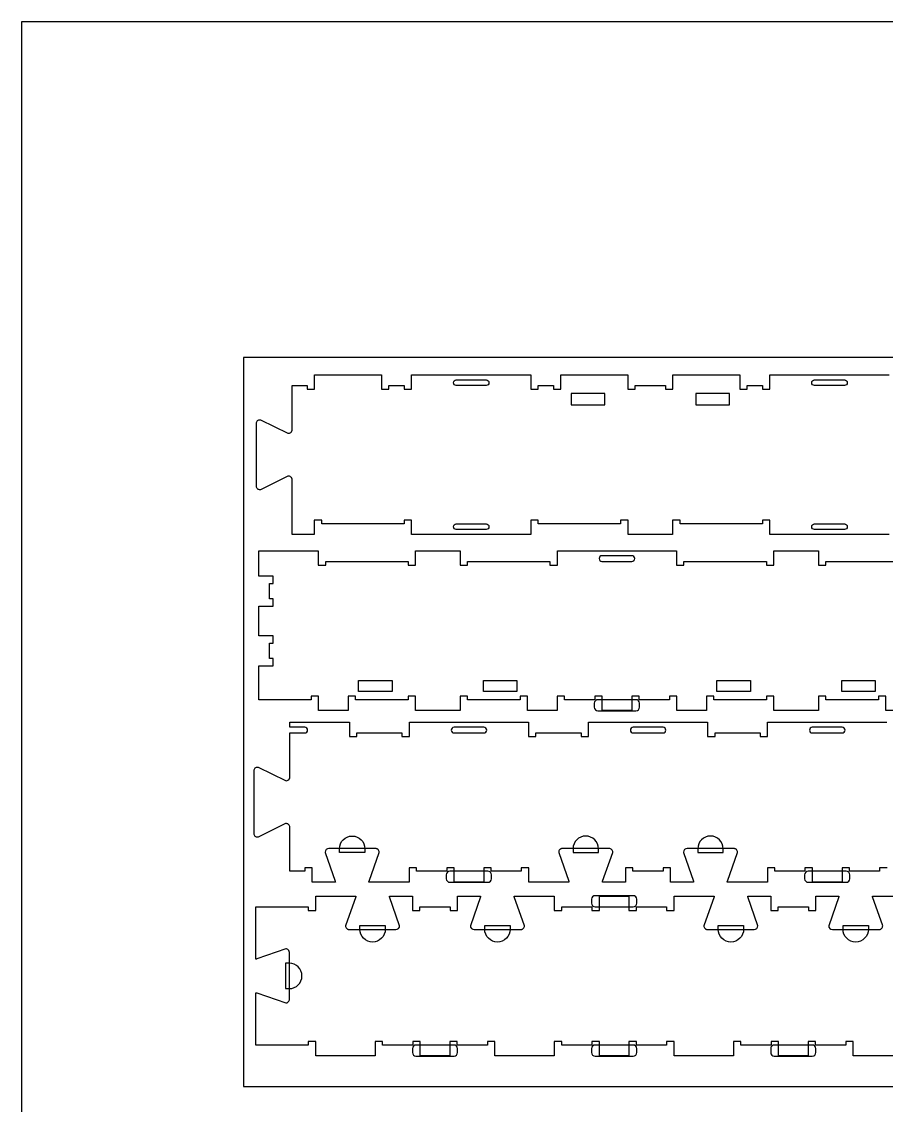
# Model space of a CAD drawing. Extents: x 0 to 4485, y 0 to 8771.
# Drawn here: x 0 to 1448, y 3779 to 5593 of the extents above; entities that cross this region are included whole.
import ezdxf

# ---------------------------------------------------------------- set-up
doc = ezdxf.new("R2010")
doc.units = 0
for name, color, linetype in [('0_SHEET_SPRUCEPLY_2440X122', 1, 'CONTINUOUS'), ('3_ANYTOOL_CUTTHROUGH_INSID', 4, 'CONTINUOUS'), ('4_ANYTOOL_CUTTHROUGH_OUTSI', 5, 'CONTINUOUS'), ('5_ANYTOOL_HALF_MILL_9MM_IN', 3, 'CONTINUOUS'), ('DONOTCUT', 7, 'CONTINUOUS')]:
    doc.layers.add(name, color=color, linetype=linetype)

msp = doc.modelspace()

# ---------------------------------------------------------------- linework, layer by layer
at = {"layer": '0_SHEET_SPRUCEPLY_2440X122'}
msp.add_lwpolyline([(371.7, 5031), (371.7, 3811), (2811.7, 3811), (2811.7, 5031)], close=True, dxfattribs=at)
at = {"layer": '3_ANYTOOL_CUTTHROUGH_INSID', "color": 4}
for points in [[(777.8, 4984.3), (727.8, 4984.3, -1), (727.8, 4993.8), (777.8, 4993.8, -1)], [(777.8, 4984.3), (727.8, 4984.3, -1), (727.8, 4993.8), (777.8, 4993.8, -1)], [(1377.8, 4984.3), (1327.8, 4984.3, -1), (1327.8, 4993.8), (1377.8, 4993.8, -1)], [(1377.8, 4984.3), (1327.8, 4984.3, -1), (1327.8, 4993.8), (1377.8, 4993.8, -1)], [(777.8, 4752.8, -1), (777.8, 4743.3), (727.8, 4743.3, -1), (727.8, 4752.8)], [(777.8, 4752.8, -1), (777.8, 4743.3), (727.8, 4743.3, -1), (727.8, 4752.8)], [(1377.8, 4752.8, -1), (1377.8, 4743.3), (1327.8, 4743.3, -1), (1327.8, 4752.8)], [(1377.8, 4752.8, -1), (1377.8, 4743.3), (1327.8, 4743.3, -1), (1327.8, 4752.8)], [(971.8, 4689.9), (1021.8, 4689.9, 1), (1021.8, 4699.4), (971.8, 4699.4, 1)], [(971.8, 4689.9), (1021.8, 4689.9, 1), (1021.8, 4699.4), (971.8, 4699.4, 1)], [(724, 4402.7), (774, 4402.7, 1), (774, 4412.2), (724, 4412.2, 1)], [(724, 4402.7), (774, 4402.7, 1), (774, 4412.2), (724, 4412.2, 1)], [(1024, 4402.7), (1074, 4402.7, 1), (1074, 4412.2), (1024, 4412.2, 1)], [(1024, 4402.7), (1074, 4402.7, 1), (1074, 4412.2), (1024, 4412.2, 1)], [(1324, 4402.7), (1374, 4402.7, 1), (1374, 4412.2), (1324, 4412.2, 1)], [(1324, 4402.7), (1374, 4402.7, 1), (1374, 4412.2), (1324, 4412.2, 1)]]:
    msp.add_lwpolyline(points, format="xyb", close=True, dxfattribs=at)
for points in [[(920.2, 4970.8), (920.2, 4952.3), (976.4, 4952.3), (976.4, 4970.8)], [(920.2, 4970.8), (920.2, 4952.3), (976.4, 4952.3), (976.4, 4970.8)], [(1185.3, 4970.8), (1129.1, 4970.8), (1129.1, 4952.3), (1185.3, 4952.3)], [(1185.3, 4970.8), (1129.1, 4970.8), (1129.1, 4952.3), (1185.3, 4952.3)], [(564.3, 4471.9), (564.3, 4490.4), (620.5, 4490.4), (620.5, 4471.9)], [(564.3, 4471.9), (564.3, 4490.4), (620.5, 4490.4), (620.5, 4471.9)], [(829.4, 4471.9), (773.2, 4471.9), (773.2, 4490.4), (829.4, 4490.4)], [(829.4, 4471.9), (773.2, 4471.9), (773.2, 4490.4), (829.4, 4490.4)], [(1164.3, 4471.9), (1164.3, 4490.4), (1220.5, 4490.4), (1220.5, 4471.9)], [(1164.3, 4471.9), (1164.3, 4490.4), (1220.5, 4490.4), (1220.5, 4471.9)], [(1429.4, 4471.9), (1373.2, 4471.9), (1373.2, 4490.4), (1429.4, 4490.4)], [(1429.4, 4471.9), (1373.2, 4471.9), (1373.2, 4490.4), (1429.4, 4490.4)]]:
    msp.add_lwpolyline(points, close=True, dxfattribs=at)
at = {"layer": '4_ANYTOOL_CUTTHROUGH_OUTSI', "color": 5}
for points in [[(1452.5, 4734.8), (1253, 4734.8), (1253, 4758.8), (1240.5, 4758.8), (1240.5, 4752.8), (1202.8, 4752.8), (1102.5, 4752.8), (1102.5, 4758.8), (1090, 4758.8), (1090, 4734.8), (1015.5, 4734.8), (1015.5, 4758.8), (1003, 4758.8), (1003, 4752.8), (902.8, 4752.8), (865, 4752.8), (865, 4758.8), (852.5, 4758.8), (852.5, 4734.8), (653, 4734.8), (653, 4758.8), (640.5, 4758.8), (640.5, 4752.8), (602.8, 4752.8), (602.8, 4752.8), (502.5, 4752.8), (502.5, 4758.8), (490, 4758.8), (490, 4734.8), (453, 4734.8), (453, 4734.8), (453, 4826.4, 0.463455), (445.7, 4832.6), (445.7, 4832.6), (445.7, 4832.6), (399.7, 4809.9), (399.7, 4809.9, -0.461531), (393, 4815.6), (393, 4921.4, -0.461531), (399.7, 4927.1), (445.7, 4904.5), (445.7, 4904.5), (445.7, 4904.4), (445.7, 4904.4, 0.220464), (450.8, 4905.8), (450.9, 4905.9), (451.1, 4906.1), (451.2, 4906.2), (451.3, 4906.3), (451.4, 4906.4), (451.5, 4906.5), (451.6, 4906.7), (451.7, 4906.8), (451.8, 4906.9), (451.9, 4907.1), (452, 4907.2), (452.1, 4907.4), (452.2, 4907.5), (452.3, 4907.7), (452.4, 4907.8), (452.4, 4908), (452.5, 4908.1), (452.6, 4908.3), (452.6, 4908.5), (452.7, 4908.6), (452.8, 4908.8), (452.8, 4908.9), (452.8, 4909.1), (452.9, 4909.3), (452.9, 4909.4), (452.9, 4909.6), (453, 4909.8), (453, 4909.9), (453, 4910.1), (453, 4910.3), (453, 4910.4), (453, 4910.6), (453, 4984.3), (478, 4984.3), (478, 4978.3), (490.5, 4978.3), (490.5, 5002.3), (602.5, 5002.3), (602.5, 4978.3), (615, 4978.3), (615, 4984.3), (640.5, 4984.3), (640.5, 4978.3), (653, 4978.3), (653, 5002.3), (852.5, 5002.3), (852.5, 4978.3), (865, 4978.3), (865, 4984.3), (890.5, 4984.3), (890.5, 4978.3), (903, 4978.3), (903, 4984.5), (903, 5002.3), (1015, 5002.3), (1015, 4978.3), (1027.5, 4978.3), (1027.5, 4984.3), (1078, 4984.3), (1078, 4978.3), (1090.5, 4978.3), (1090.5, 5002.3), (1202.5, 5002.3), (1202.5, 4978.3), (1215, 4978.3), (1215, 4984.3), (1240.5, 4984.3), (1240.5, 4978.3), (1253, 4978.3), (1253, 5002.3), (1452.5, 5002.3)], [(1452.5, 4734.8), (1253, 4734.8), (1253, 4758.8), (1240.5, 4758.8), (1240.5, 4752.8), (1202.8, 4752.8), (1102.5, 4752.8), (1102.5, 4758.8), (1090, 4758.8), (1090, 4734.8), (1015.5, 4734.8), (1015.5, 4758.8), (1003, 4758.8), (1003, 4752.8), (902.8, 4752.8), (865, 4752.8), (865, 4758.8), (852.5, 4758.8), (852.5, 4734.8), (653, 4734.8), (653, 4758.8), (640.5, 4758.8), (640.5, 4752.8), (602.8, 4752.8), (602.8, 4752.8), (502.5, 4752.8), (502.5, 4758.8), (490, 4758.8), (490, 4734.8), (453, 4734.8), (453, 4734.8), (453, 4826.4, 0.463455), (445.7, 4832.6), (445.7, 4832.6), (445.7, 4832.6), (399.7, 4809.9), (399.7, 4809.9, -0.461531), (393, 4815.6), (393, 4921.4, -0.461531), (399.7, 4927.1), (445.7, 4904.5), (445.7, 4904.5), (445.7, 4904.4), (445.7, 4904.4, 0.220464), (450.8, 4905.8), (450.9, 4905.9), (451.1, 4906.1), (451.2, 4906.2), (451.3, 4906.3), (451.4, 4906.4), (451.5, 4906.5), (451.6, 4906.7), (451.7, 4906.8), (451.8, 4906.9), (451.9, 4907.1), (452, 4907.2), (452.1, 4907.4), (452.2, 4907.5), (452.3, 4907.7), (452.4, 4907.8), (452.4, 4908), (452.5, 4908.1), (452.6, 4908.3), (452.6, 4908.5), (452.7, 4908.6), (452.8, 4908.8), (452.8, 4908.9), (452.8, 4909.1), (452.9, 4909.3), (452.9, 4909.4), (452.9, 4909.6), (453, 4909.8), (453, 4909.9), (453, 4910.1), (453, 4910.3), (453, 4910.4), (453, 4910.6), (453, 4984.3), (478, 4984.3), (478, 4978.3), (490.5, 4978.3), (490.5, 5002.3), (602.5, 5002.3), (602.5, 4978.3), (615, 4978.3), (615, 4984.3), (640.5, 4984.3), (640.5, 4978.3), (653, 4978.3), (653, 5002.3), (852.5, 5002.3), (852.5, 4978.3), (865, 4978.3), (865, 4984.3), (890.5, 4984.3), (890.5, 4978.3), (903, 4978.3), (903, 4984.5), (903, 5002.3), (1015, 5002.3), (1015, 4978.3), (1027.5, 4978.3), (1027.5, 4984.3), (1078, 4984.3), (1078, 4978.3), (1090.5, 4978.3), (1090.5, 5002.3), (1202.5, 5002.3), (1202.5, 4978.3), (1215, 4978.3), (1215, 4984.3), (1240.5, 4984.3), (1240.5, 4978.3), (1253, 4978.3), (1253, 5002.3), (1452.5, 5002.3)], [(1449.2, 4177.2), (1436.7, 4177.2), (1436.7, 4171.2), (1386.2, 4171.2), (1386.2, 4177.2), (1373.7, 4177.2), (1373.7, 4153.2), (1324.2, 4153.2), (1324.2, 4177.2), (1311.7, 4177.2), (1311.7, 4171.2), (1261.2, 4171.2), (1261.2, 4177.2), (1248.7, 4177.2), (1248.7, 4153.2), (1199, 4153.2), (1181.5, 4153.2), (1181.5, 4153.2, -0.061485), (1181.8, 4154.6), (1198.7, 4202.9), (1198.7, 4202.9), (1198.7, 4203), (1198.7, 4203, 0.198912), (1196.8, 4207.4), (1196.7, 4207.5), (1196.6, 4207.6), (1196.5, 4207.7), (1196.4, 4207.8), (1196.3, 4207.9), (1196.2, 4208), (1196, 4208.1), (1195.9, 4208.1), (1195.8, 4208.2), (1195.6, 4208.3), (1195.5, 4208.4), (1195.4, 4208.5), (1195.2, 4208.5), (1195.1, 4208.6), (1195, 4208.7), (1194.8, 4208.7), (1194.7, 4208.8), (1194.5, 4208.8), (1194.4, 4208.9), (1194.2, 4208.9), (1194.1, 4209), (1193.9, 4209), (1193.8, 4209.1), (1193.6, 4209.1), (1193.5, 4209.1), (1193.3, 4209.1), (1193.2, 4209.2), (1193, 4209.2), (1192.9, 4209.2), (1192.7, 4209.2), (1192.6, 4209.2), (1192.4, 4209.2), (1114.4, 4209.2, 0.414214), (1108.2, 4203), (1108.2, 4202.9), (1108.2, 4202.9), (1125.1, 4154.6), (1125.1, 4154.6, -0.061485), (1125.3, 4153.2), (1086.7, 4153.2), (1086.7, 4177.2), (1074.2, 4177.2), (1074.2, 4171.2), (1023.7, 4171.2), (1023.7, 4177.2), (1011.2, 4177.2), (1011.2, 4153.2), (972.6, 4153.2), (972.6, 4153.2, -0.061485), (972.9, 4154.6), (989.8, 4202.9), (989.8, 4203), (989.8, 4203, 0.414214), (983.5, 4209.2), (905.5, 4209.2), (905.4, 4209.2), (905.2, 4209.2), (905.1, 4209.2), (904.9, 4209.2), (904.8, 4209.2), (904.6, 4209.1), (904.5, 4209.1), (904.3, 4209.1), (904.2, 4209.1), (904, 4209), (903.9, 4209), (903.7, 4208.9), (903.6, 4208.9), (903.4, 4208.8), (903.3, 4208.8), (903.1, 4208.7), (903, 4208.7), (902.8, 4208.6), (902.7, 4208.5), (902.6, 4208.5), (902.4, 4208.4), (902.3, 4208.3), (902.2, 4208.2), (902, 4208.1), (901.9, 4208.1), (901.8, 4208), (901.7, 4207.9), (901.5, 4207.8), (901.4, 4207.7), (901.3, 4207.6), (901.2, 4207.5), (901.1, 4207.4, 0.198912), (899.3, 4203), (899.3, 4202.9), (899.3, 4202.9), (916.2, 4154.6), (916.2, 4154.6, -0.061485), (916.4, 4153.2), (899, 4153.2), (849.2, 4153.2), (849.2, 4177.2), (836.7, 4177.2), (836.7, 4171.2), (786.2, 4171.2), (786.2, 4177.2), (773.7, 4177.2), (773.7, 4153.2), (724.2, 4153.2), (724.2, 4177.2), (711.7, 4177.2), (711.7, 4171.2), (661.2, 4171.2), (661.2, 4177.2), (648.7, 4177.2), (648.7, 4153.2), (599, 4153.2), (581.5, 4153.2), (581.5, 4153.2, -0.061485), (581.8, 4154.6), (598.7, 4202.9), (598.7, 4202.9), (598.7, 4203), (598.7, 4203, 0.198912), (596.8, 4207.4), (596.7, 4207.5), (596.6, 4207.6), (596.5, 4207.7), (596.4, 4207.8), (596.3, 4207.9), (596.2, 4208), (596, 4208.1), (595.9, 4208.1), (595.8, 4208.2), (595.6, 4208.3), (595.5, 4208.4), (595.4, 4208.5), (595.2, 4208.5), (595.1, 4208.6), (595, 4208.7), (594.8, 4208.7), (594.7, 4208.8), (594.5, 4208.8), (594.4, 4208.9), (594.2, 4208.9), (594.1, 4209), (593.9, 4209), (593.8, 4209.1), (593.6, 4209.1), (593.5, 4209.1), (593.3, 4209.1), (593.2, 4209.2), (593, 4209.2), (592.9, 4209.2), (592.7, 4209.2), (592.6, 4209.2), (592.4, 4209.2), (514.4, 4209.2, 0.414214), (508.2, 4203), (508.2, 4202.9), (508.2, 4202.9), (525.1, 4154.6), (525.1, 4154.6, -0.061485), (525.3, 4153.2), (486.7, 4153.2), (486.7, 4177.2), (474.2, 4177.2), (474.2, 4171.2), (449.2, 4171.2), (449.2, 4171.2), (449.2, 4244.9, 0.463455), (441.9, 4251), (441.9, 4251), (441.9, 4251), (395.9, 4228.4), (395.9, 4228.4, -0.461531), (389.2, 4234), (389.2, 4339.9, -0.461531), (395.9, 4345.5), (441.9, 4322.9), (441.9, 4322.9), (441.9, 4322.9), (441.9, 4322.9, 0.220464), (447, 4324.3), (447.1, 4324.4), (447.3, 4324.5), (447.4, 4324.6), (447.5, 4324.7), (447.6, 4324.8), (447.7, 4325), (447.8, 4325.1), (447.9, 4325.2), (448, 4325.4), (448.1, 4325.5), (448.2, 4325.7), (448.3, 4325.8), (448.4, 4325.9), (448.5, 4326.1), (448.6, 4326.3), (448.6, 4326.4), (448.7, 4326.6), (448.8, 4326.7), (448.8, 4326.9), (448.9, 4327), (448.9, 4327.2), (449, 4327.4), (449, 4327.5), (449.1, 4327.7), (449.1, 4327.9), (449.1, 4328), (449.2, 4328.2), (449.2, 4328.4), (449.2, 4328.5), (449.2, 4328.7), (449.2, 4328.9), (449.2, 4329), (449.2, 4402.7), (474, 4402.7), (474, 4402.7, 1), (474, 4412.2), (449.2, 4412.2), (449.2, 4420.7), (548.7, 4420.7), (548.7, 4396.7), (561.2, 4396.7), (561.2, 4402.7), (636.7, 4402.7), (636.7, 4396.7), (649.2, 4396.7), (649.2, 4397), (649.2, 4397), (649.2, 4420.7), (848.7, 4420.7), (848.7, 4396.7), (861.2, 4396.7), (861.2, 4402.7), (899, 4402.7), (936.7, 4402.7), (936.7, 4396.7), (949.2, 4396.7), (949.2, 4420.7), (1148.7, 4420.7), (1148.7, 4396.7), (1161.2, 4396.7), (1161.2, 4402.7), (1199, 4402.7), (1236.7, 4402.7), (1236.7, 4396.7), (1249.2, 4396.7), (1249.2, 4397), (1249.2, 4397), (1249.2, 4420.7), (1448.7, 4420.7)], [(1449.2, 4177.2), (1436.7, 4177.2), (1436.7, 4171.2), (1386.2, 4171.2), (1386.2, 4177.2), (1373.7, 4177.2), (1373.7, 4153.2), (1324.2, 4153.2), (1324.2, 4177.2), (1311.7, 4177.2), (1311.7, 4171.2), (1261.2, 4171.2), (1261.2, 4177.2), (1248.7, 4177.2), (1248.7, 4153.2), (1199, 4153.2), (1181.5, 4153.2), (1181.5, 4153.2, -0.061485), (1181.8, 4154.6), (1198.7, 4202.9), (1198.7, 4202.9), (1198.7, 4203), (1198.7, 4203, 0.198912), (1196.8, 4207.4), (1196.7, 4207.5), (1196.6, 4207.6), (1196.5, 4207.7), (1196.4, 4207.8), (1196.3, 4207.9), (1196.2, 4208), (1196, 4208.1), (1195.9, 4208.1), (1195.8, 4208.2), (1195.6, 4208.3), (1195.5, 4208.4), (1195.4, 4208.5), (1195.2, 4208.5), (1195.1, 4208.6), (1195, 4208.7), (1194.8, 4208.7), (1194.7, 4208.8), (1194.5, 4208.8), (1194.4, 4208.9), (1194.2, 4208.9), (1194.1, 4209), (1193.9, 4209), (1193.8, 4209.1), (1193.6, 4209.1), (1193.5, 4209.1), (1193.3, 4209.1), (1193.2, 4209.2), (1193, 4209.2), (1192.9, 4209.2), (1192.7, 4209.2), (1192.6, 4209.2), (1192.4, 4209.2), (1114.4, 4209.2, 0.414214), (1108.2, 4203), (1108.2, 4202.9), (1108.2, 4202.9), (1125.1, 4154.6), (1125.1, 4154.6, -0.061485), (1125.3, 4153.2), (1086.7, 4153.2), (1086.7, 4177.2), (1074.2, 4177.2), (1074.2, 4171.2), (1023.7, 4171.2), (1023.7, 4177.2), (1011.2, 4177.2), (1011.2, 4153.2), (972.6, 4153.2), (972.6, 4153.2, -0.061485), (972.9, 4154.6), (989.8, 4202.9), (989.8, 4203), (989.8, 4203, 0.414214), (983.5, 4209.2), (905.5, 4209.2), (905.4, 4209.2), (905.2, 4209.2), (905.1, 4209.2), (904.9, 4209.2), (904.8, 4209.2), (904.6, 4209.1), (904.5, 4209.1), (904.3, 4209.1), (904.2, 4209.1), (904, 4209), (903.9, 4209), (903.7, 4208.9), (903.6, 4208.9), (903.4, 4208.8), (903.3, 4208.8), (903.1, 4208.7), (903, 4208.7), (902.8, 4208.6), (902.7, 4208.5), (902.6, 4208.5), (902.4, 4208.4), (902.3, 4208.3), (902.2, 4208.2), (902, 4208.1), (901.9, 4208.1), (901.8, 4208), (901.7, 4207.9), (901.5, 4207.8), (901.4, 4207.7), (901.3, 4207.6), (901.2, 4207.5), (901.1, 4207.4, 0.198912), (899.3, 4203), (899.3, 4202.9), (899.3, 4202.9), (916.2, 4154.6), (916.2, 4154.6, -0.061485), (916.4, 4153.2), (899, 4153.2), (849.2, 4153.2), (849.2, 4177.2), (836.7, 4177.2), (836.7, 4171.2), (786.2, 4171.2), (786.2, 4177.2), (773.7, 4177.2), (773.7, 4153.2), (724.2, 4153.2), (724.2, 4177.2), (711.7, 4177.2), (711.7, 4171.2), (661.2, 4171.2), (661.2, 4177.2), (648.7, 4177.2), (648.7, 4153.2), (599, 4153.2), (581.5, 4153.2), (581.5, 4153.2, -0.061485), (581.8, 4154.6), (598.7, 4202.9), (598.7, 4202.9), (598.7, 4203), (598.7, 4203, 0.198912), (596.8, 4207.4), (596.7, 4207.5), (596.6, 4207.6), (596.5, 4207.7), (596.4, 4207.8), (596.3, 4207.9), (596.2, 4208), (596, 4208.1), (595.9, 4208.1), (595.8, 4208.2), (595.6, 4208.3), (595.5, 4208.4), (595.4, 4208.5), (595.2, 4208.5), (595.1, 4208.6), (595, 4208.7), (594.8, 4208.7), (594.7, 4208.8), (594.5, 4208.8), (594.4, 4208.9), (594.2, 4208.9), (594.1, 4209), (593.9, 4209), (593.8, 4209.1), (593.6, 4209.1), (593.5, 4209.1), (593.3, 4209.1), (593.2, 4209.2), (593, 4209.2), (592.9, 4209.2), (592.7, 4209.2), (592.6, 4209.2), (592.4, 4209.2), (514.4, 4209.2, 0.414214), (508.2, 4203), (508.2, 4202.9), (508.2, 4202.9), (525.1, 4154.6), (525.1, 4154.6, -0.061485), (525.3, 4153.2), (486.7, 4153.2), (486.7, 4177.2), (474.2, 4177.2), (474.2, 4171.2), (449.2, 4171.2), (449.2, 4171.2), (449.2, 4244.9, 0.463455), (441.9, 4251), (441.9, 4251), (441.9, 4251), (395.9, 4228.4), (395.9, 4228.4, -0.461531), (389.2, 4234), (389.2, 4339.9, -0.461531), (395.9, 4345.5), (441.9, 4322.9), (441.9, 4322.9), (441.9, 4322.9), (441.9, 4322.9, 0.220464), (447, 4324.3), (447.1, 4324.4), (447.3, 4324.5), (447.4, 4324.6), (447.5, 4324.7), (447.6, 4324.8), (447.7, 4325), (447.8, 4325.1), (447.9, 4325.2), (448, 4325.4), (448.1, 4325.5), (448.2, 4325.7), (448.3, 4325.8), (448.4, 4325.9), (448.5, 4326.1), (448.6, 4326.3), (448.6, 4326.4), (448.7, 4326.6), (448.8, 4326.7), (448.8, 4326.9), (448.9, 4327), (448.9, 4327.2), (449, 4327.4), (449, 4327.5), (449.1, 4327.7), (449.1, 4327.9), (449.1, 4328), (449.2, 4328.2), (449.2, 4328.4), (449.2, 4328.5), (449.2, 4328.7), (449.2, 4328.9), (449.2, 4329), (449.2, 4402.7), (474, 4402.7), (474, 4402.7, 1), (474, 4412.2), (449.2, 4412.2), (449.2, 4420.7), (548.7, 4420.7), (548.7, 4396.7), (561.2, 4396.7), (561.2, 4402.7), (636.7, 4402.7), (636.7, 4396.7), (649.2, 4396.7), (649.2, 4397), (649.2, 4397), (649.2, 4420.7), (848.7, 4420.7), (848.7, 4396.7), (861.2, 4396.7), (861.2, 4402.7), (899, 4402.7), (936.7, 4402.7), (936.7, 4396.7), (949.2, 4396.7), (949.2, 4420.7), (1148.7, 4420.7), (1148.7, 4396.7), (1161.2, 4396.7), (1161.2, 4402.7), (1199, 4402.7), (1236.7, 4402.7), (1236.7, 4396.7), (1249.2, 4396.7), (1249.2, 4397), (1249.2, 4397), (1249.2, 4420.7), (1448.7, 4420.7)], [(1491.9, 3862.3), (1392.4, 3862.3), (1392.4, 3886.3), (1379.9, 3886.3), (1379.9, 3880.3), (1329.4, 3880.3), (1329.4, 3886.3), (1329.1, 3886.3), (1329.1, 3886.3), (1317.1, 3886.3), (1316.9, 3886.3), (1316.9, 3886), (1316.9, 3862.3), (1267.4, 3862.3), (1267.4, 3886), (1267.4, 3886.3), (1254.9, 3886.3), (1254.9, 3880.3), (1204.4, 3880.3), (1204.4, 3886.3), (1191.9, 3886.3), (1191.9, 3862.3), (1092.4, 3862.3), (1092.4, 3886.3), (1079.9, 3886.3), (1079.9, 3880.3), (1029.4, 3880.3), (1029.4, 3886.3), (1029.1, 3886.3), (1029.1, 3886.3), (1017.1, 3886.3), (1016.9, 3886.3), (1016.9, 3886), (1016.9, 3862.3), (967.4, 3862.3), (967.4, 3886), (967.4, 3886.3), (954.9, 3886.3), (954.9, 3880.3), (904.4, 3880.3), (904.4, 3886.3), (891.9, 3886.3), (891.9, 3862.3), (792.4, 3862.3), (792.4, 3886.3), (779.9, 3886.3), (779.9, 3880.3), (729.4, 3880.3), (729.4, 3886.3), (729.1, 3886.3), (729.1, 3886.3), (717.1, 3886.3), (716.9, 3886.3), (716.9, 3886), (716.9, 3862.3), (667.4, 3862.3), (667.4, 3886), (667.4, 3886.3), (654.9, 3886.3), (654.9, 3880.3), (604.4, 3880.3), (604.4, 3886.3), (591.9, 3886.3), (591.9, 3862.3), (542.1, 3862.3), (492.4, 3862.3), (492.4, 3886.3), (479.9, 3886.3), (479.9, 3880.3), (392.4, 3880.3), (392.4, 3967.9), (392.4, 3967.9, -0.061485), (393.8, 3967.7), (442.1, 3950.8), (442.1, 3950.8), (442.1, 3950.8), (442.1, 3950.8, 0.414214), (448.4, 3957), (448.4, 4035), (448.4, 4035.2), (448.4, 4035.3), (448.4, 4035.5), (448.4, 4035.6), (448.4, 4035.8), (448.3, 4035.9), (448.3, 4036.1), (448.3, 4036.2), (448.3, 4036.4), (448.2, 4036.5), (448.2, 4036.7), (448.1, 4036.8), (448.1, 4037), (448, 4037.1), (448, 4037.3), (447.9, 4037.4), (447.9, 4037.6), (447.8, 4037.7), (447.7, 4037.8), (447.7, 4038), (447.6, 4038.1), (447.5, 4038.2), (447.4, 4038.4), (447.3, 4038.5), (447.3, 4038.6), (447.2, 4038.8), (447.1, 4038.9), (447, 4039), (446.9, 4039.1), (446.8, 4039.2), (446.7, 4039.3), (446.6, 4039.4, 0.198912), (442.1, 4041.3), (442.1, 4041.3), (393.8, 4024.4), (393.8, 4024.4, -0.061485), (392.4, 4024.1), (392.4, 4111.8), (479.9, 4111.8), (479.9, 4105.8), (492.4, 4105.8), (492.4, 4106), (492.4, 4106), (492.4, 4129.8), (542.1, 4129.8), (559.6, 4129.8), (559.6, 4129.8, -0.061485), (559.4, 4128.4), (542.5, 4080.1), (542.4, 4080.1), (542.4, 4080), (542.4, 4080, 0.198912), (544.3, 4075.6), (544.4, 4075.5), (544.5, 4075.4), (544.6, 4075.3), (544.7, 4075.2), (544.8, 4075.1), (545, 4075), (545.1, 4074.9), (545.2, 4074.8), (545.3, 4074.8), (545.5, 4074.7), (545.6, 4074.6), (545.7, 4074.5), (545.9, 4074.4), (546, 4074.4), (546.2, 4074.3), (546.3, 4074.3), (546.4, 4074.2), (546.6, 4074.1), (546.7, 4074.1), (546.9, 4074), (547, 4074), (547.2, 4074), (547.3, 4073.9), (547.5, 4073.9), (547.6, 4073.9), (547.8, 4073.8), (547.9, 4073.8), (548.1, 4073.8), (548.2, 4073.8), (548.4, 4073.8), (548.5, 4073.8), (548.7, 4073.8), (626.7, 4073.8, 0.414214), (632.9, 4080), (632.9, 4080.1), (632.9, 4080.1), (616, 4128.4), (616, 4128.4, -0.061485), (615.8, 4129.8), (654.4, 4129.8), (654.4, 4105.8), (666.9, 4105.8), (666.9, 4111.8), (717.4, 4111.8), (717.4, 4105.8), (729.9, 4105.8), (729.9, 4129.8), (768.5, 4129.8), (768.5, 4129.8, -0.061485), (768.3, 4128.4), (751.4, 4080.1), (751.4, 4080.1), (751.4, 4080), (751.4, 4080, 0.414214), (757.6, 4073.8), (835.6, 4073.8), (835.8, 4073.8), (835.9, 4073.8), (836.1, 4073.8), (836.2, 4073.8), (836.4, 4073.8), (836.5, 4073.8), (836.7, 4073.9), (836.8, 4073.9), (837, 4073.9), (837.1, 4074), (837.3, 4074), (837.4, 4074), (837.6, 4074.1), (837.7, 4074.1), (837.9, 4074.2), (838, 4074.3), (838.1, 4074.3), (838.3, 4074.4), (838.4, 4074.4), (838.6, 4074.5), (838.7, 4074.6), (838.8, 4074.7), (839, 4074.8), (839.1, 4074.8), (839.2, 4074.9), (839.3, 4075), (839.5, 4075.1), (839.6, 4075.2), (839.7, 4075.3), (839.8, 4075.4), (839.9, 4075.5), (840, 4075.6, 0.198912), (841.9, 4080), (841.9, 4080.1), (841.8, 4080.1), (824.9, 4128.4), (824.9, 4128.4, -0.061485), (824.7, 4129.8), (842.1, 4129.8), (891.9, 4129.8), (891.9, 4105.8), (904.4, 4105.8), (904.4, 4111.8), (954.9, 4111.8), (954.9, 4105.8), (967.4, 4105.8), (967.4, 4129.8), (1016.9, 4129.8), (1016.9, 4105.8), (1029.4, 4105.8), (1029.4, 4111.8), (1079.9, 4111.8), (1079.9, 4105.8), (1092.4, 4105.8), (1092.4, 4129.8), (1159.6, 4129.8), (1159.6, 4129.8, -0.061485), (1159.4, 4128.4), (1142.5, 4080.1), (1142.4, 4080.1), (1142.4, 4080), (1142.4, 4080, 0.198912), (1144.3, 4075.6), (1144.4, 4075.5), (1144.5, 4075.4), (1144.6, 4075.3), (1144.7, 4075.2), (1144.8, 4075.1), (1145, 4075), (1145.1, 4074.9), (1145.2, 4074.8), (1145.3, 4074.8), (1145.5, 4074.7), (1145.6, 4074.6), (1145.7, 4074.5), (1145.9, 4074.4), (1146, 4074.4), (1146.2, 4074.3), (1146.3, 4074.3), (1146.4, 4074.2), (1146.6, 4074.1), (1146.7, 4074.1), (1146.9, 4074), (1147, 4074), (1147.2, 4074), (1147.3, 4073.9), (1147.5, 4073.9), (1147.6, 4073.9), (1147.8, 4073.8), (1147.9, 4073.8), (1148.1, 4073.8), (1148.2, 4073.8), (1148.4, 4073.8), (1148.5, 4073.8), (1148.7, 4073.8), (1226.7, 4073.8, 0.414214), (1232.9, 4080), (1232.9, 4080.1), (1232.9, 4080.1), (1216, 4128.4), (1216, 4128.4, -0.061485), (1215.8, 4129.8), (1254.4, 4129.8), (1254.4, 4105.8), (1266.9, 4105.8), (1266.9, 4111.8), (1317.4, 4111.8), (1317.4, 4105.8), (1329.9, 4105.8), (1329.9, 4129.8), (1368.5, 4129.8), (1368.5, 4129.8, -0.061485), (1368.3, 4128.4), (1351.4, 4080.1), (1351.4, 4080.1), (1351.4, 4080), (1351.4, 4080, 0.414214), (1357.6, 4073.8), (1435.6, 4073.8), (1435.8, 4073.8), (1435.9, 4073.8), (1436.1, 4073.8), (1436.2, 4073.8), (1436.4, 4073.8), (1436.5, 4073.8), (1436.7, 4073.9), (1436.8, 4073.9), (1437, 4073.9), (1437.1, 4074), (1437.3, 4074), (1437.4, 4074), (1437.6, 4074.1), (1437.7, 4074.1), (1437.9, 4074.2), (1438, 4074.3), (1438.1, 4074.3), (1438.3, 4074.4), (1438.4, 4074.4), (1438.6, 4074.5), (1438.7, 4074.6), (1438.8, 4074.7), (1439, 4074.8), (1439.1, 4074.8), (1439.2, 4074.9), (1439.3, 4075), (1439.5, 4075.1), (1439.6, 4075.2), (1439.7, 4075.3), (1439.8, 4075.4), (1439.9, 4075.5), (1440, 4075.6, 0.198912), (1441.9, 4080), (1441.9, 4080.1), (1441.8, 4080.1), (1424.9, 4128.4), (1424.9, 4128.4, -0.061485), (1424.7, 4129.8), (1442.1, 4129.8), (1491.9, 4129.8)], [(1491.9, 3862.3), (1392.4, 3862.3), (1392.4, 3886.3), (1379.9, 3886.3), (1379.9, 3880.3), (1329.4, 3880.3), (1329.4, 3886.3), (1329.1, 3886.3), (1329.1, 3886.3), (1317.1, 3886.3), (1316.9, 3886.3), (1316.9, 3886), (1316.9, 3862.3), (1267.4, 3862.3), (1267.4, 3886), (1267.4, 3886.3), (1254.9, 3886.3), (1254.9, 3880.3), (1204.4, 3880.3), (1204.4, 3886.3), (1191.9, 3886.3), (1191.9, 3862.3), (1092.4, 3862.3), (1092.4, 3886.3), (1079.9, 3886.3), (1079.9, 3880.3), (1029.4, 3880.3), (1029.4, 3886.3), (1029.1, 3886.3), (1029.1, 3886.3), (1017.1, 3886.3), (1016.9, 3886.3), (1016.9, 3886), (1016.9, 3862.3), (967.4, 3862.3), (967.4, 3886), (967.4, 3886.3), (954.9, 3886.3), (954.9, 3880.3), (904.4, 3880.3), (904.4, 3886.3), (891.9, 3886.3), (891.9, 3862.3), (792.4, 3862.3), (792.4, 3886.3), (779.9, 3886.3), (779.9, 3880.3), (729.4, 3880.3), (729.4, 3886.3), (729.1, 3886.3), (729.1, 3886.3), (717.1, 3886.3), (716.9, 3886.3), (716.9, 3886), (716.9, 3862.3), (667.4, 3862.3), (667.4, 3886), (667.4, 3886.3), (654.9, 3886.3), (654.9, 3880.3), (604.4, 3880.3), (604.4, 3886.3), (591.9, 3886.3), (591.9, 3862.3), (542.1, 3862.3), (492.4, 3862.3), (492.4, 3886.3), (479.9, 3886.3), (479.9, 3880.3), (392.4, 3880.3), (392.4, 3967.9), (392.4, 3967.9, -0.061485), (393.8, 3967.7), (442.1, 3950.8), (442.1, 3950.8), (442.1, 3950.8), (442.1, 3950.8, 0.414214), (448.4, 3957), (448.4, 4035), (448.4, 4035.2), (448.4, 4035.3), (448.4, 4035.5), (448.4, 4035.6), (448.4, 4035.8), (448.3, 4035.9), (448.3, 4036.1), (448.3, 4036.2), (448.3, 4036.4), (448.2, 4036.5), (448.2, 4036.7), (448.1, 4036.8), (448.1, 4037), (448, 4037.1), (448, 4037.3), (447.9, 4037.4), (447.9, 4037.6), (447.8, 4037.7), (447.7, 4037.8), (447.7, 4038), (447.6, 4038.1), (447.5, 4038.2), (447.4, 4038.4), (447.3, 4038.5), (447.3, 4038.6), (447.2, 4038.8), (447.1, 4038.9), (447, 4039), (446.9, 4039.1), (446.8, 4039.2), (446.7, 4039.3), (446.6, 4039.4, 0.198912), (442.1, 4041.3), (442.1, 4041.3), (393.8, 4024.4), (393.8, 4024.4, -0.061485), (392.4, 4024.1), (392.4, 4111.8), (479.9, 4111.8), (479.9, 4105.8), (492.4, 4105.8), (492.4, 4106), (492.4, 4106), (492.4, 4129.8), (542.1, 4129.8), (559.6, 4129.8), (559.6, 4129.8, -0.061485), (559.4, 4128.4), (542.5, 4080.1), (542.4, 4080.1), (542.4, 4080), (542.4, 4080, 0.198912), (544.3, 4075.6), (544.4, 4075.5), (544.5, 4075.4), (544.6, 4075.3), (544.7, 4075.2), (544.8, 4075.1), (545, 4075), (545.1, 4074.9), (545.2, 4074.8), (545.3, 4074.8), (545.5, 4074.7), (545.6, 4074.6), (545.7, 4074.5), (545.9, 4074.4), (546, 4074.4), (546.2, 4074.3), (546.3, 4074.3), (546.4, 4074.2), (546.6, 4074.1), (546.7, 4074.1), (546.9, 4074), (547, 4074), (547.2, 4074), (547.3, 4073.9), (547.5, 4073.9), (547.6, 4073.9), (547.8, 4073.8), (547.9, 4073.8), (548.1, 4073.8), (548.2, 4073.8), (548.4, 4073.8), (548.5, 4073.8), (548.7, 4073.8), (626.7, 4073.8, 0.414214), (632.9, 4080), (632.9, 4080.1), (632.9, 4080.1), (616, 4128.4), (616, 4128.4, -0.061485), (615.8, 4129.8), (654.4, 4129.8), (654.4, 4105.8), (666.9, 4105.8), (666.9, 4111.8), (717.4, 4111.8), (717.4, 4105.8), (729.9, 4105.8), (729.9, 4129.8), (768.5, 4129.8), (768.5, 4129.8, -0.061485), (768.3, 4128.4), (751.4, 4080.1), (751.4, 4080.1), (751.4, 4080), (751.4, 4080, 0.414214), (757.6, 4073.8), (835.6, 4073.8), (835.8, 4073.8), (835.9, 4073.8), (836.1, 4073.8), (836.2, 4073.8), (836.4, 4073.8), (836.5, 4073.8), (836.7, 4073.9), (836.8, 4073.9), (837, 4073.9), (837.1, 4074), (837.3, 4074), (837.4, 4074), (837.6, 4074.1), (837.7, 4074.1), (837.9, 4074.2), (838, 4074.3), (838.1, 4074.3), (838.3, 4074.4), (838.4, 4074.4), (838.6, 4074.5), (838.7, 4074.6), (838.8, 4074.7), (839, 4074.8), (839.1, 4074.8), (839.2, 4074.9), (839.3, 4075), (839.5, 4075.1), (839.6, 4075.2), (839.7, 4075.3), (839.8, 4075.4), (839.9, 4075.5), (840, 4075.6, 0.198912), (841.9, 4080), (841.9, 4080.1), (841.8, 4080.1), (824.9, 4128.4), (824.9, 4128.4, -0.061485), (824.7, 4129.8), (842.1, 4129.8), (891.9, 4129.8), (891.9, 4105.8), (904.4, 4105.8), (904.4, 4111.8), (954.9, 4111.8), (954.9, 4105.8), (967.4, 4105.8), (967.4, 4129.8), (1016.9, 4129.8), (1016.9, 4105.8), (1029.4, 4105.8), (1029.4, 4111.8), (1079.9, 4111.8), (1079.9, 4105.8), (1092.4, 4105.8), (1092.4, 4129.8), (1159.6, 4129.8), (1159.6, 4129.8, -0.061485), (1159.4, 4128.4), (1142.5, 4080.1), (1142.4, 4080.1), (1142.4, 4080), (1142.4, 4080, 0.198912), (1144.3, 4075.6), (1144.4, 4075.5), (1144.5, 4075.4), (1144.6, 4075.3), (1144.7, 4075.2), (1144.8, 4075.1), (1145, 4075), (1145.1, 4074.9), (1145.2, 4074.8), (1145.3, 4074.8), (1145.5, 4074.7), (1145.6, 4074.6), (1145.7, 4074.5), (1145.9, 4074.4), (1146, 4074.4), (1146.2, 4074.3), (1146.3, 4074.3), (1146.4, 4074.2), (1146.6, 4074.1), (1146.7, 4074.1), (1146.9, 4074), (1147, 4074), (1147.2, 4074), (1147.3, 4073.9), (1147.5, 4073.9), (1147.6, 4073.9), (1147.8, 4073.8), (1147.9, 4073.8), (1148.1, 4073.8), (1148.2, 4073.8), (1148.4, 4073.8), (1148.5, 4073.8), (1148.7, 4073.8), (1226.7, 4073.8, 0.414214), (1232.9, 4080), (1232.9, 4080.1), (1232.9, 4080.1), (1216, 4128.4), (1216, 4128.4, -0.061485), (1215.8, 4129.8), (1254.4, 4129.8), (1254.4, 4105.8), (1266.9, 4105.8), (1266.9, 4111.8), (1317.4, 4111.8), (1317.4, 4105.8), (1329.9, 4105.8), (1329.9, 4129.8), (1368.5, 4129.8), (1368.5, 4129.8, -0.061485), (1368.3, 4128.4), (1351.4, 4080.1), (1351.4, 4080.1), (1351.4, 4080), (1351.4, 4080, 0.414214), (1357.6, 4073.8), (1435.6, 4073.8), (1435.8, 4073.8), (1435.9, 4073.8), (1436.1, 4073.8), (1436.2, 4073.8), (1436.4, 4073.8), (1436.5, 4073.8), (1436.7, 4073.9), (1436.8, 4073.9), (1437, 4073.9), (1437.1, 4074), (1437.3, 4074), (1437.4, 4074), (1437.6, 4074.1), (1437.7, 4074.1), (1437.9, 4074.2), (1438, 4074.3), (1438.1, 4074.3), (1438.3, 4074.4), (1438.4, 4074.4), (1438.6, 4074.5), (1438.7, 4074.6), (1438.8, 4074.7), (1439, 4074.8), (1439.1, 4074.8), (1439.2, 4074.9), (1439.3, 4075), (1439.5, 4075.1), (1439.6, 4075.2), (1439.7, 4075.3), (1439.8, 4075.4), (1439.9, 4075.5), (1440, 4075.6, 0.198912), (1441.9, 4080), (1441.9, 4080.1), (1441.8, 4080.1), (1424.9, 4128.4), (1424.9, 4128.4, -0.061485), (1424.7, 4129.8), (1442.1, 4129.8), (1491.9, 4129.8)]]:
    msp.add_lwpolyline(points, format="xyb", dxfattribs=at)
msp.add_lwpolyline([(1496.6, 4440.4), (1447.1, 4440.4), (1447.1, 4464.4), (1434.6, 4464.4), (1434.6, 4458.4), (1346.6, 4458.4), (1346.6, 4464.4), (1334.1, 4464.4), (1334.1, 4440.4), (1259.6, 4440.4), (1259.6, 4464.4), (1247.1, 4464.4), (1247.1, 4458.4), (1159.1, 4458.4), (1159.1, 4464.4), (1146.6, 4464.4), (1146.6, 4440.4), (1097.1, 4440.4), (1097.1, 4464.4), (1084.6, 4464.4), (1084.6, 4458.4), (1034.1, 4458.4), (1034.1, 4464.4), (1021.6, 4464.4), (1021.6, 4440.4), (972.1, 4440.4), (972.1, 4464.4), (959.6, 4464.4), (959.6, 4458.4), (909.1, 4458.4), (909.1, 4464.4), (896.6, 4464.4), (896.6, 4440.4), (847.1, 4440.4), (847.1, 4464.4), (834.6, 4464.4), (834.6, 4458.4), (746.6, 4458.4), (746.6, 4464.4), (734.1, 4464.4), (734.1, 4440.4), (659.6, 4440.4), (659.6, 4464.4), (647.1, 4464.4), (647.1, 4458.4), (559.1, 4458.4), (559.1, 4464.4), (546.6, 4464.4), (546.6, 4440.4), (497.1, 4440.4), (497.1, 4440.4), (497.1, 4464.2), (497.1, 4464.4), (484.6, 4464.4), (484.6, 4458.4), (397.1, 4458.4), (397.1, 4458.4), (397.1, 4514.9), (421.1, 4514.9), (421.1, 4527.4), (415.1, 4527.4), (415.1, 4552.9), (421.1, 4552.9), (421.1, 4565.4), (397.1, 4565.4), (397.1, 4614.9), (421.1, 4614.9), (421.1, 4627.4), (415.1, 4627.4), (415.1, 4652.9), (421.1, 4652.9), (421.1, 4665.4), (397.1, 4665.4), (397.1, 4707.9), (496.6, 4707.9), (496.6, 4707.9), (496.6, 4684.2), (496.6, 4683.9), (509.1, 4683.9), (509.1, 4689.9), (546.8, 4689.9), (647.1, 4689.9), (647.1, 4683.9), (659.6, 4683.9), (659.6, 4707.9), (734.1, 4707.9), (734.1, 4683.9), (746.6, 4683.9), (746.6, 4689.9), (846.8, 4689.9), (884.6, 4689.9), (884.6, 4683.9), (897.1, 4683.9), (897.1, 4684.2), (897.1, 4684.2), (897.1, 4707.9), (1096.6, 4707.9), (1096.6, 4683.9), (1109.1, 4683.9), (1109.1, 4689.9), (1146.8, 4689.9), (1247.1, 4689.9), (1247.1, 4683.9), (1259.6, 4683.9), (1259.6, 4707.9), (1334.1, 4707.9), (1334.1, 4683.9), (1346.6, 4683.9), (1346.6, 4689.9), (1446.8, 4689.9), (1484.6, 4689.9)], dxfattribs=at)
msp.add_lwpolyline([(1496.6, 4440.4), (1447.1, 4440.4), (1447.1, 4464.4), (1434.6, 4464.4), (1434.6, 4458.4), (1346.6, 4458.4), (1346.6, 4464.4), (1334.1, 4464.4), (1334.1, 4440.4), (1259.6, 4440.4), (1259.6, 4464.4), (1247.1, 4464.4), (1247.1, 4458.4), (1159.1, 4458.4), (1159.1, 4464.4), (1146.6, 4464.4), (1146.6, 4440.4), (1097.1, 4440.4), (1097.1, 4464.4), (1084.6, 4464.4), (1084.6, 4458.4), (1034.1, 4458.4), (1034.1, 4464.4), (1021.6, 4464.4), (1021.6, 4440.4), (972.1, 4440.4), (972.1, 4464.4), (959.6, 4464.4), (959.6, 4458.4), (909.1, 4458.4), (909.1, 4464.4), (896.6, 4464.4), (896.6, 4440.4), (847.1, 4440.4), (847.1, 4464.4), (834.6, 4464.4), (834.6, 4458.4), (746.6, 4458.4), (746.6, 4464.4), (734.1, 4464.4), (734.1, 4440.4), (659.6, 4440.4), (659.6, 4464.4), (647.1, 4464.4), (647.1, 4458.4), (559.1, 4458.4), (559.1, 4464.4), (546.6, 4464.4), (546.6, 4440.4), (497.1, 4440.4), (497.1, 4440.4), (497.1, 4464.2), (497.1, 4464.4), (484.6, 4464.4), (484.6, 4458.4), (397.1, 4458.4), (397.1, 4458.4), (397.1, 4514.9), (421.1, 4514.9), (421.1, 4527.4), (415.1, 4527.4), (415.1, 4552.9), (421.1, 4552.9), (421.1, 4565.4), (397.1, 4565.4), (397.1, 4614.9), (421.1, 4614.9), (421.1, 4627.4), (415.1, 4627.4), (415.1, 4652.9), (421.1, 4652.9), (421.1, 4665.4), (397.1, 4665.4), (397.1, 4707.9), (496.6, 4707.9), (496.6, 4707.9), (496.6, 4684.2), (496.6, 4683.9), (509.1, 4683.9), (509.1, 4689.9), (546.8, 4689.9), (647.1, 4689.9), (647.1, 4683.9), (659.6, 4683.9), (659.6, 4707.9), (734.1, 4707.9), (734.1, 4683.9), (746.6, 4683.9), (746.6, 4689.9), (846.8, 4689.9), (884.6, 4689.9), (884.6, 4683.9), (897.1, 4683.9), (897.1, 4684.2), (897.1, 4684.2), (897.1, 4707.9), (1096.6, 4707.9), (1096.6, 4683.9), (1109.1, 4683.9), (1109.1, 4689.9), (1146.8, 4689.9), (1247.1, 4689.9), (1247.1, 4683.9), (1259.6, 4683.9), (1259.6, 4707.9), (1334.1, 4707.9), (1334.1, 4683.9), (1346.6, 4683.9), (1346.6, 4689.9), (1446.8, 4689.9), (1484.6, 4689.9)], dxfattribs=at)
at = {"layer": '5_ANYTOOL_HALF_MILL_9MM_IN'}
for points in [[(964.9, 4458.4, 0.414214), (958.9, 4452.4), (958.9, 4445.9, 0.414214), (964.9, 4439.9), (1028.7, 4439.9, 0.414214), (1034.7, 4445.9), (1034.7, 4452.4, 0.414214), (1028.7, 4458.4)], [(964.9, 4458.4, 0.414214), (958.9, 4452.4), (958.9, 4445.9, 0.414214), (964.9, 4439.9), (1028.7, 4439.9, 0.414214), (1034.7, 4445.9), (1034.7, 4452.4, 0.414214), (1028.7, 4458.4)], [(532.2, 4209, -1), (574.7, 4209), (574.7, 4208.7), (574.7, 4202.7), (532.2, 4202.7), (532.2, 4208.7), (532.2, 4209)], [(532.2, 4209, -1), (574.7, 4209), (574.7, 4208.7), (574.7, 4202.7), (532.2, 4202.7), (532.2, 4208.7), (532.2, 4209)], [(965.8, 4209, 1), (923.3, 4209), (923.3, 4208.7), (923.3, 4202.7), (965.8, 4202.7), (965.8, 4208.7), (965.8, 4209)], [(965.8, 4209, 1), (923.3, 4209), (923.3, 4208.7), (923.3, 4202.7), (965.8, 4202.7), (965.8, 4208.7), (965.8, 4209)], [(1174.7, 4209, 1), (1132.2, 4209), (1132.2, 4208.7), (1132.2, 4202.7), (1174.7, 4202.7), (1174.7, 4208.7), (1174.7, 4209)], [(1174.7, 4209, 1), (1132.2, 4209), (1132.2, 4208.7), (1132.2, 4202.7), (1174.7, 4202.7), (1174.7, 4208.7), (1174.7, 4209)], [(717.1, 4171.2, 0.414214), (711.1, 4165.2), (711.1, 4158.7, 0.414214), (717.1, 4152.7), (780.8, 4152.7, 0.414214), (786.8, 4158.7), (786.8, 4165.2, 0.414214), (780.8, 4171.2)], [(717.1, 4171.2, 0.414214), (711.1, 4165.2), (711.1, 4158.7, 0.414214), (717.1, 4152.7), (780.8, 4152.7, 0.414214), (786.8, 4158.7), (786.8, 4165.2, 0.414214), (780.8, 4171.2)], [(1317.1, 4171.2, 0.414214), (1311.1, 4165.2), (1311.1, 4158.7, 0.414214), (1317.1, 4152.7), (1380.8, 4152.7, 0.414214), (1386.8, 4158.7), (1386.8, 4165.2, 0.414214), (1380.8, 4171.2)], [(1317.1, 4171.2, 0.414214), (1311.1, 4165.2), (1311.1, 4158.7, 0.414214), (1317.1, 4152.7), (1380.8, 4152.7, 0.414214), (1386.8, 4158.7), (1386.8, 4165.2, 0.414214), (1380.8, 4171.2)], [(960.3, 4130.3, 0.414214), (954.3, 4124.3), (954.3, 4117.8, 0.414214), (960.3, 4111.8), (1024, 4111.8, 0.414214), (1030, 4117.8), (1030, 4124.3, 0.414214), (1024, 4130.3)], [(960.3, 4130.3, 0.414214), (954.3, 4124.3), (954.3, 4117.8, 0.414214), (960.3, 4111.8), (1024, 4111.8, 0.414214), (1030, 4117.8), (1030, 4124.3, 0.414214), (1024, 4130.3)], [(608.9, 4074, -0.414214), (587.7, 4052.8, -0.414214), (566.4, 4074), (566.4, 4074.3), (566.4, 4080.3), (608.9, 4080.3), (608.9, 4074.3), (608.9, 4074)], [(608.9, 4074, -0.414214), (587.7, 4052.8, -0.414214), (566.4, 4074), (566.4, 4074.3), (566.4, 4080.3), (608.9, 4080.3), (608.9, 4074.3), (608.9, 4074)], [(817.9, 4074, -0.414214), (796.6, 4052.8, -0.414214), (775.4, 4074), (775.4, 4074.3), (775.4, 4080.3), (817.9, 4080.3), (817.9, 4074.3), (817.9, 4074)], [(817.9, 4074, -0.414214), (796.6, 4052.8, -0.414214), (775.4, 4074), (775.4, 4074.3), (775.4, 4080.3), (817.9, 4080.3), (817.9, 4074.3), (817.9, 4074)], [(1208.9, 4074, -0.414214), (1187.7, 4052.8, -0.414214), (1166.4, 4074), (1166.4, 4074.3), (1166.4, 4080.3), (1208.9, 4080.3), (1208.9, 4074.3), (1208.9, 4074)], [(1208.9, 4074, -0.414214), (1187.7, 4052.8, -0.414214), (1166.4, 4074), (1166.4, 4074.3), (1166.4, 4080.3), (1208.9, 4080.3), (1208.9, 4074.3), (1208.9, 4074)], [(1417.9, 4074, -0.414214), (1396.6, 4052.8, -0.414214), (1375.4, 4074), (1375.4, 4074.3), (1375.4, 4080.3), (1417.9, 4080.3), (1417.9, 4074.3), (1417.9, 4074)], [(1417.9, 4074, -0.414214), (1396.6, 4052.8, -0.414214), (1375.4, 4074), (1375.4, 4074.3), (1375.4, 4080.3), (1417.9, 4080.3), (1417.9, 4074.3), (1417.9, 4074)], [(448.1, 3974.8, 1), (448.1, 4017.3), (447.9, 4017.3), (441.9, 4017.3), (441.9, 3974.8), (447.9, 3974.8), (448.1, 3974.8)], [(448.1, 3974.8, 1), (448.1, 4017.3), (447.9, 4017.3), (441.9, 4017.3), (441.9, 3974.8), (447.9, 3974.8), (448.1, 3974.8)], [(660.3, 3880.3, 0.414214), (654.3, 3874.3), (654.3, 3867.8, 0.414214), (660.3, 3861.8), (724, 3861.8, 0.414214), (730, 3867.8), (730, 3874.3, 0.414214), (724, 3880.3)], [(660.3, 3880.3, 0.414214), (654.3, 3874.3), (654.3, 3867.8, 0.414214), (660.3, 3861.8), (724, 3861.8, 0.414214), (730, 3867.8), (730, 3874.3, 0.414214), (724, 3880.3)], [(960.3, 3880.3, 0.414214), (954.3, 3874.3), (954.3, 3867.8, 0.414214), (960.3, 3861.8), (1024, 3861.8, 0.414214), (1030, 3867.8), (1030, 3874.3, 0.414214), (1024, 3880.3)], [(960.3, 3880.3, 0.414214), (954.3, 3874.3), (954.3, 3867.8, 0.414214), (960.3, 3861.8), (1024, 3861.8, 0.414214), (1030, 3867.8), (1030, 3874.3, 0.414214), (1024, 3880.3)], [(1260.3, 3880.3, 0.414214), (1254.3, 3874.3), (1254.3, 3867.8, 0.414214), (1260.3, 3861.8), (1324, 3861.8, 0.414214), (1330, 3867.8), (1330, 3874.3, 0.414214), (1324, 3880.3)], [(1260.3, 3880.3, 0.414214), (1254.3, 3874.3), (1254.3, 3867.8, 0.414214), (1260.3, 3861.8), (1324, 3861.8, 0.414214), (1330, 3867.8), (1330, 3874.3, 0.414214), (1324, 3880.3)]]:
    msp.add_lwpolyline(points, format="xyb", close=True, dxfattribs=at)
at = {"layer": 'DONOTCUT'}
msp.add_lwpolyline([(0, 0), (3183.4, 0), (3183.4, 5593.4), (0, 5593.4)], close=True, dxfattribs=at)

doc.saveas('drawing.dxf')
